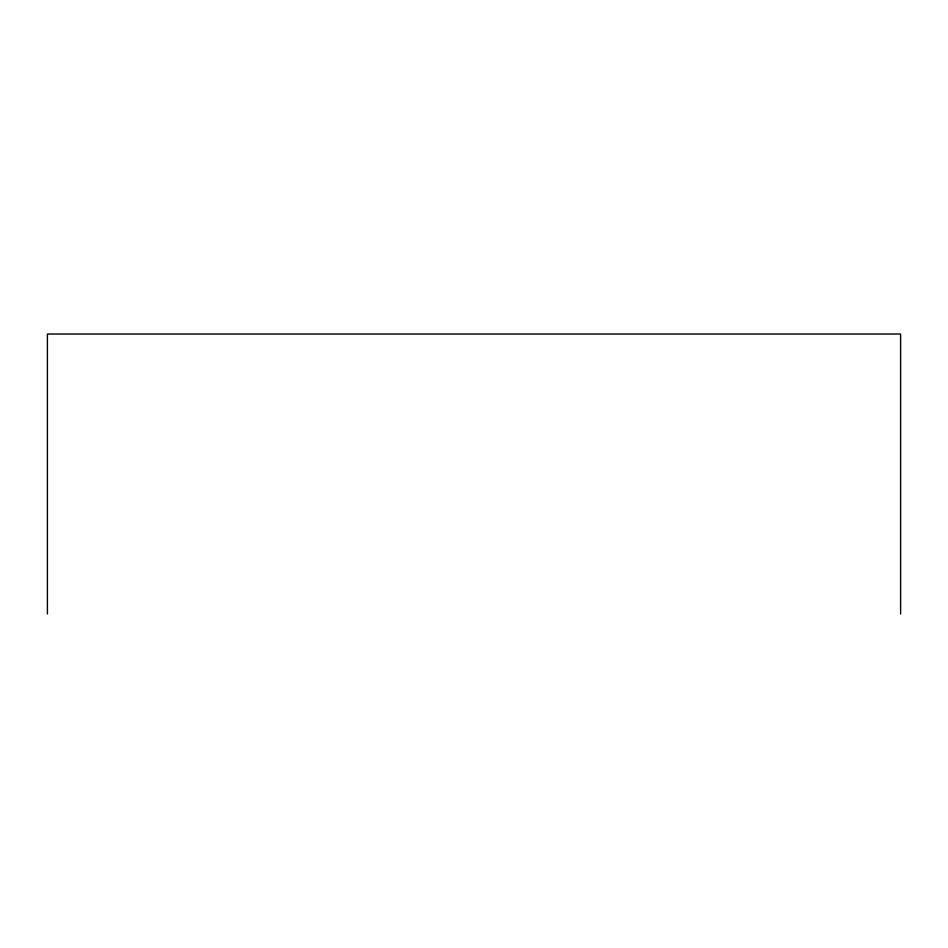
<?xml version="1.0" encoding="UTF-8"?>
<svg xmlns="http://www.w3.org/2000/svg" width="948" height="948" viewBox="0 0 948 948"><rect width="100%" height="100%" fill="white"/><g stroke="black" fill="none" stroke-linecap="round" stroke-linejoin="round"><path stroke-width="1.42" d="M900.6 613.972L900.6 334.028L47.4 334.028L47.4 613.972"/></g></svg>
